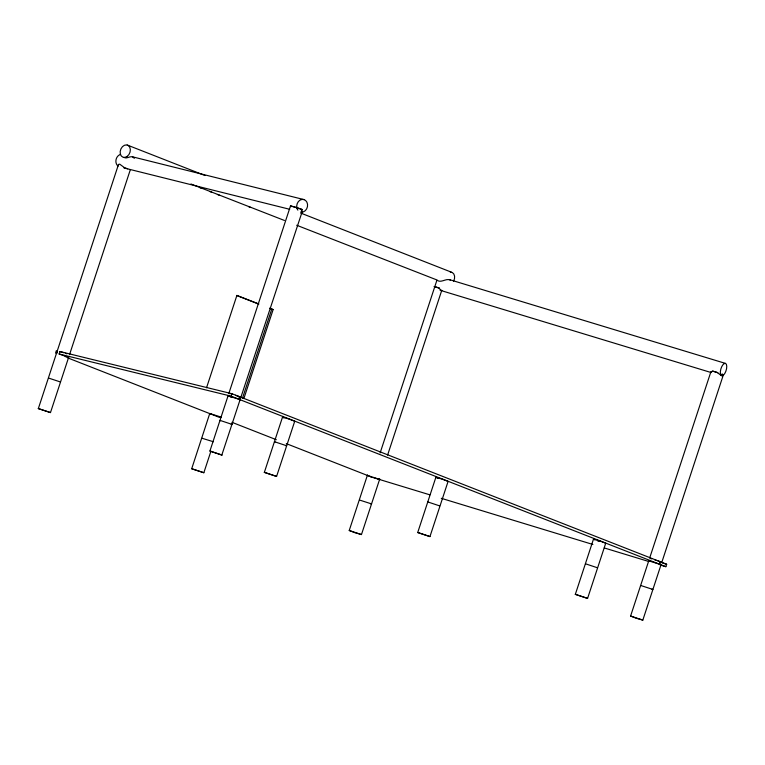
<?xml version="1.0" encoding="UTF-8"?>
<svg xmlns="http://www.w3.org/2000/svg" width="765" height="765" viewBox="0 0 765 765"><rect width="100%" height="100%" fill="white"/><g stroke="black" fill="none" stroke-linecap="round" stroke-linejoin="round"><path stroke-width="1.15" d="M290.901 206.751L290.92 206.081M118.259 165.489L118.91 164.274L119.732 164.179L124.532 167.717L127.65 168.797M55.539 353.114L56.342 350.657M68.773 356.949L50.48 412.574L38.327 408.625L118.499 164.427M69.519 354.683L130.356 169.629M206.54 387.759L236.892 295.424L258.857 303.992M210.882 451.34L203.844 472.732L191.69 468.773L209.753 413.492L221.429 417.202M302.395 211.016L221.802 455.07L209.916 451.034L228.2 395.4M228.945 393.134L290.537 205.814L302.213 209.534M59.001 353.966L231.097 396.174L231.91 393.717L666.659 564.245L665.856 566.693L660.157 564.962M242.505 398.125L271.747 309.175L269.548 308.314M243.892 398.517L273.134 309.567L269.844 308.276M264.355 472.359L282.495 417.183L289.141 419.057L294.726 421.247L276.586 476.423L264.355 472.359L276.586 476.423M379.756 478.928L361.463 534.553L354.826 532.679L349.232 530.489L367.525 474.855M380.148 452.87L436.987 279.99L296.696 225.254M387.597 455.089L441.721 290.471M417.719 532.507L435.859 477.341L442.505 479.215L448.089 481.405L429.949 536.581L417.719 532.507L429.949 536.581M575.337 594.338L593.477 539.162L600.123 541.037L605.717 543.227L587.577 598.402L575.337 594.338L587.577 598.402M661.113 564.474L642.83 620.099L636.184 618.225L630.59 616.035L648.883 560.401M649.628 558.134L710.838 371.953M723.212 375.309L723.374 374.774L722.026 374.181L721.529 375.701L717.054 372.431L712.961 371.188L710.771 372.163L711.287 372.45M661.859 562.198L723.384 374.783L722.026 374.181M302.29 211.331L301.056 212.077L301.926 209.419L297.604 207.841L297.241 208.95L296.543 207.487L292.048 206.359M441.778 290.298L440.583 290.088L439.158 288.07L434.061 286.521M60.215 381.898L48.654 378.092M240.745 397.446L239.77 396.805L238.957 399.253L239.942 399.894M38.25 408.51L50.48 412.574M209.916 451.034L222.146 455.099M191.613 468.668L203.844 472.732M439.684 505.894L427.874 501.964M349.232 530.489L361.463 534.553M661.429 562.447L660.444 561.806L659.64 564.254L660.616 564.895M597.302 567.726L585.493 563.795M630.59 616.035L642.83 620.099M229.94 393.602L228.926 393.516M231.135 424.25L232.225 424.451L219.985 420.377L220.549 420.731M285.584 445.584L286.665 445.775L274.434 441.701L274.989 442.055M370.461 503.705L371.541 503.906L359.636 500.071M651.818 589.251L652.899 589.452L640.745 585.493M59.813 351.508L231.91 393.717M132.613 156.844L304.174 199.636M123.94 167.946L289.705 209.294M712.301 371.006L717.857 372.689M219.823 417.078L220.903 417.365M378.206 479.1L379.603 479.378L367.707 475.553M650.623 558.603L651.703 558.89M271.747 309.175L273.134 309.567M231.02 393.889L232.369 394.281M65.111 356.528L68.621 357.408L59.201 354.013L60.005 351.556L63.839 352.761M449.839 279.732L725.564 363.432A6.464 2.744 -73.1 0 1 724.713 373.607A6.464 2.744 -73.1 0 1 720.353 371.656A6.464 2.744 -73.1 0 1 725.564 363.432M440.105 290.26L711.278 372.584M662.098 562.858L666.659 564.245M372.861 477.475L429.863 494.831M441.271 498.302L592.894 544.479M604.293 547.95L648.749 561.491M434.903 286.626L439.483 288.185M654.582 559.76L656.179 560.286M235.496 395.285L239.541 396.719L238.737 399.167L228.056 395.859L229.471 396.566M597.503 540.817L599.072 541.352M230.657 397.016L232.072 397.513M657.747 560.812L660.224 561.72L659.411 564.168L648.73 560.86L649.294 561.214M65.408 353.296L66.823 353.803M370.652 476.71L371.398 476.978M437.284 478.049L438.46 478.488M190.925 183.983L284.456 220.473M199.56 187.502L201.788 188.372M209.581 191.413L211.809 192.283M217.375 194.453L219.603 195.324M248.549 206.617L250.777 207.487M236.605 295.462L258.57 304.03M127.267 145.034L205.01 175.529M300.521 212.986L451.56 272.235M231.097 396.174L665.856 566.693M67.741 357.896L219.737 417.518M231.938 422.299L276.318 439.703M286.301 443.624L371.723 477.13M594.902 539.87L593.477 539.162M283.92 417.891L282.495 417.183M211.169 414.2L209.753 413.492M213.368 441.73L202.017 438.249M437.111 280.306C441.367 283.442 446.378 277.609 450.499 280.258M291.092 206.168L290.537 205.814M436.413 477.685L435.859 477.341M57.528 351.125L56.715 353.573M124.112 157.533C127.181 159.273 130.758 154.941 133.722 157.504L134.229 158.431M118.068 166.11A6.464 5.374 -76 0 1 116.05 159.636A6.464 5.374 -76 0 1 120.535 154.434M297.881 210.155A6.464 5.374 -76 0 1 300.004 200.134A6.464 5.374 -76 0 1 307.54 204.303A6.464 5.374 -76 0 1 301.515 212.173M450.279 272.101A6.464 4.867 -68.6 0 1 453.559 281.233M127.143 156.433A6.464 4.867 -68.6 0 0 128.415 145.589A6.464 4.867 -68.6 0 0 120.191 151.47A6.464 4.867 -68.6 0 0 127.143 156.433"/></g></svg>
